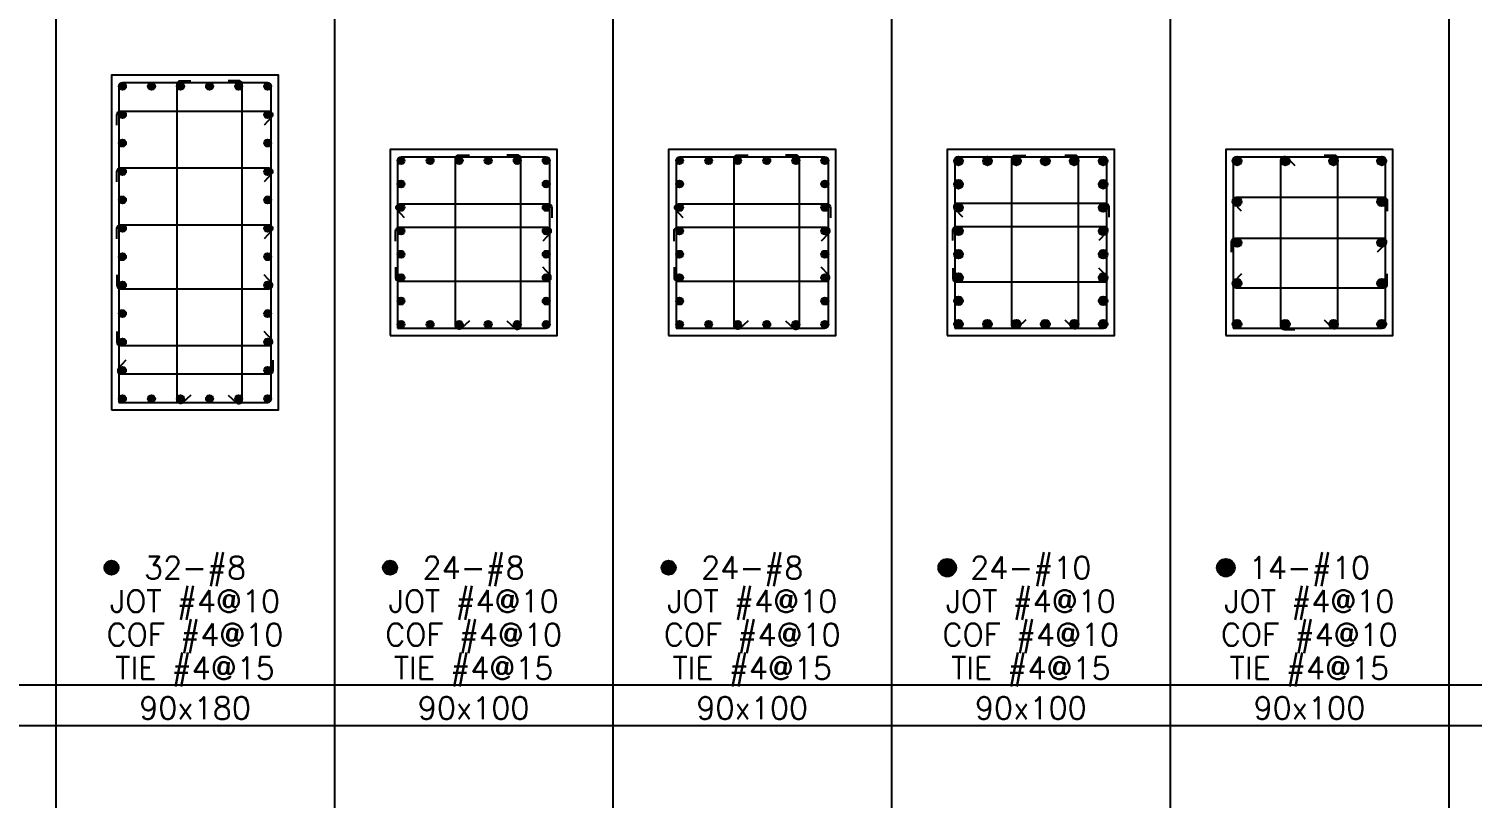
# Model space of a CAD drawing. Header units: millimetres. Extents: x 0 to 31920, y -6088 to 2522.
# Drawn here: x 4853 to 5630, y 414 to 828 of the extents above; entities that cross this region are included whole.
import ezdxf
from ezdxf.enums import TextEntityAlignment as Align

# ---------------------------------------------------------------- set-up
doc = ezdxf.new("R2010")
doc.units = ezdxf.units.MM
doc.header["$MEASUREMENT"] = 0
for name, color, linetype in [('S-RC', 130, 'Continuous'), ('S-REINF', 6, 'Continuous'), ('S-REINFD', 201, 'Continuous'), ('S-STUD', 1, 'Continuous'), ('S-TEXT', 2, 'Continuous')]:
    doc.layers.add(name, color=color, linetype=linetype)
doc.styles.add('CS4', font='romans.shx', dxfattribs={"width": 0.8, "bigfont": 'lsp.shx'})

msp = doc.modelspace()

# ---------------------------------------------------------------- hatches: boundary and pattern name
at = {"layer": 'S-REINFD'}
h = msp.add_hatch(color=256, dxfattribs=at)
edge = h.paths.add_edge_path()
edge.add_arc((4902.9, 797.1), 1.91, 0, 360)
h = msp.add_hatch(color=256, dxfattribs=at)
edge = h.paths.add_edge_path()
edge.add_arc((4918.54, 797.1), 1.91, 0, 360)
h = msp.add_hatch(color=256, dxfattribs=at)
edge = h.paths.add_edge_path()
edge.add_arc((4934.18, 797.1), 1.91, 0, 360)
h = msp.add_hatch(color=256, dxfattribs=at)
edge = h.paths.add_edge_path()
edge.add_arc((4949.82, 797.1), 1.91, 0, 360)
h = msp.add_hatch(color=256, dxfattribs=at)
edge = h.paths.add_edge_path()
edge.add_arc((4965.46, 797.1), 1.91, 0, 360)
h = msp.add_hatch(color=256, dxfattribs=at)
edge = h.paths.add_edge_path()
edge.add_arc((4981.09, 797.1), 1.91, 0, 360)
h = msp.add_hatch(color=256, dxfattribs=at)
edge = h.paths.add_edge_path()
edge.add_arc((4902.9, 781.81), 1.91, 0, 360)
h = msp.add_hatch(color=256, dxfattribs=at)
edge = h.paths.add_edge_path()
edge.add_arc((4981.09, 781.81), 1.91, 0, 360)
h = msp.add_hatch(color=256, dxfattribs=at)
edge = h.paths.add_edge_path()
edge.add_arc((4902.9, 766.52), 1.91, 0, 360)
h = msp.add_hatch(color=256, dxfattribs=at)
edge = h.paths.add_edge_path()
edge.add_arc((4981.09, 766.52), 1.91, 0, 360)
h = msp.add_hatch(color=256, dxfattribs=at)
edge = h.paths.add_edge_path()
edge.add_arc((5052.9, 757.1), 1.91, 0, 360)
h = msp.add_hatch(color=256, dxfattribs=at)
edge = h.paths.add_edge_path()
edge.add_arc((5068.54, 757.1), 1.91, 0, 360)
h = msp.add_hatch(color=256, dxfattribs=at)
edge = h.paths.add_edge_path()
edge.add_arc((5084.18, 757.1), 1.91, 0, 360)
h = msp.add_hatch(color=256, dxfattribs=at)
edge = h.paths.add_edge_path()
edge.add_arc((5099.82, 757.1), 1.91, 0, 360)
h = msp.add_hatch(color=256, dxfattribs=at)
edge = h.paths.add_edge_path()
edge.add_arc((5115.46, 757.1), 1.91, 0, 360)
h = msp.add_hatch(color=256, dxfattribs=at)
edge = h.paths.add_edge_path()
edge.add_arc((5131.09, 757.1), 1.91, 0, 360)
h = msp.add_hatch(color=256, dxfattribs=at)
edge = h.paths.add_edge_path()
edge.add_arc((5202.9, 757.1), 1.91, 0, 360)
h = msp.add_hatch(color=256, dxfattribs=at)
edge = h.paths.add_edge_path()
edge.add_arc((5218.54, 757.1), 1.91, 0, 360)
h = msp.add_hatch(color=256, dxfattribs=at)
edge = h.paths.add_edge_path()
edge.add_arc((5234.18, 757.1), 1.91, 0, 360)
h = msp.add_hatch(color=256, dxfattribs=at)
edge = h.paths.add_edge_path()
edge.add_arc((5249.82, 757.1), 1.91, 0, 360)
h = msp.add_hatch(color=256, dxfattribs=at)
edge = h.paths.add_edge_path()
edge.add_arc((5265.46, 757.1), 1.91, 0, 360)
h = msp.add_hatch(color=256, dxfattribs=at)
edge = h.paths.add_edge_path()
edge.add_arc((5281.09, 757.1), 1.91, 0, 360)
h = msp.add_hatch(color=256, dxfattribs=at)
edge = h.paths.add_edge_path()
edge.add_arc((5353.06, 756.94), 2.38, 0, 360)
h = msp.add_hatch(color=256, dxfattribs=at)
edge = h.paths.add_edge_path()
edge.add_arc((5368.64, 756.94), 2.38, 0, 360)
h = msp.add_hatch(color=256, dxfattribs=at)
edge = h.paths.add_edge_path()
edge.add_arc((5384.21, 756.94), 2.38, 0, 360)
h = msp.add_hatch(color=256, dxfattribs=at)
edge = h.paths.add_edge_path()
edge.add_arc((5399.79, 756.94), 2.38, 0, 360)
h = msp.add_hatch(color=256, dxfattribs=at)
edge = h.paths.add_edge_path()
edge.add_arc((5415.36, 756.94), 2.38, 0, 360)
h = msp.add_hatch(color=256, dxfattribs=at)
edge = h.paths.add_edge_path()
edge.add_arc((5430.94, 756.94), 2.38, 0, 360)
h = msp.add_hatch(color=256, dxfattribs=at)
edge = h.paths.add_edge_path()
edge.add_arc((5503.06, 756.94), 2.38, 0, 360)
h = msp.add_hatch(color=256, dxfattribs=at)
edge = h.paths.add_edge_path()
edge.add_arc((5529.02, 756.94), 2.38, 0, 360)
h = msp.add_hatch(color=256, dxfattribs=at)
edge = h.paths.add_edge_path()
edge.add_arc((5554.98, 756.94), 2.38, 0, 360)
h = msp.add_hatch(color=256, dxfattribs=at)
edge = h.paths.add_edge_path()
edge.add_arc((5580.94, 756.94), 2.38, 0, 360)
h = msp.add_hatch(color=256, dxfattribs=at)
edge = h.paths.add_edge_path()
edge.add_arc((4902.9, 751.23), 1.91, 0, 360)
h = msp.add_hatch(color=256, dxfattribs=at)
edge = h.paths.add_edge_path()
edge.add_arc((4981.09, 751.23), 1.91, 0, 360)
h = msp.add_hatch(color=256, dxfattribs=at)
edge = h.paths.add_edge_path()
edge.add_arc((5052.9, 744.5), 1.91, 0, 360)
h = msp.add_hatch(color=256, dxfattribs=at)
edge = h.paths.add_edge_path()
edge.add_arc((5131.09, 744.5), 1.91, 0, 360)
h = msp.add_hatch(color=256, dxfattribs=at)
edge = h.paths.add_edge_path()
edge.add_arc((5202.9, 744.5), 1.91, 0, 360)
h = msp.add_hatch(color=256, dxfattribs=at)
edge = h.paths.add_edge_path()
edge.add_arc((5281.09, 744.5), 1.91, 0, 360)
h = msp.add_hatch(color=256, dxfattribs=at)
edge = h.paths.add_edge_path()
edge.add_arc((5353.06, 744.38), 2.38, 0, 360)
h = msp.add_hatch(color=256, dxfattribs=at)
edge = h.paths.add_edge_path()
edge.add_arc((5430.94, 744.38), 2.38, 0, 360)
h = msp.add_hatch(color=256, dxfattribs=at)
edge = h.paths.add_edge_path()
edge.add_arc((4902.9, 735.94), 1.91, 0, 360)
h = msp.add_hatch(color=256, dxfattribs=at)
edge = h.paths.add_edge_path()
edge.add_arc((4981.09, 735.94), 1.91, 0, 360)
h = msp.add_hatch(color=256, dxfattribs=at)
edge = h.paths.add_edge_path()
edge.add_arc((5052.9, 731.9), 1.91, 0, 360)
h = msp.add_hatch(color=256, dxfattribs=at)
edge = h.paths.add_edge_path()
edge.add_arc((5131.09, 731.9), 1.91, 0, 360)
h = msp.add_hatch(color=256, dxfattribs=at)
edge = h.paths.add_edge_path()
edge.add_arc((5202.9, 731.9), 1.91, 0, 360)
h = msp.add_hatch(color=256, dxfattribs=at)
edge = h.paths.add_edge_path()
edge.add_arc((5281.09, 731.9), 1.91, 0, 360)
h = msp.add_hatch(color=256, dxfattribs=at)
edge = h.paths.add_edge_path()
edge.add_arc((5353.06, 731.83), 2.38, 0, 360)
h = msp.add_hatch(color=256, dxfattribs=at)
edge = h.paths.add_edge_path()
edge.add_arc((5430.94, 731.83), 2.38, 0, 360)
h = msp.add_hatch(color=256, dxfattribs=at)
edge = h.paths.add_edge_path()
edge.add_arc((5503.06, 734.97), 2.38, 0, 360)
h = msp.add_hatch(color=256, dxfattribs=at)
edge = h.paths.add_edge_path()
edge.add_arc((5580.94, 734.97), 2.38, 0, 360)
h = msp.add_hatch(color=256, dxfattribs=at)
edge = h.paths.add_edge_path()
edge.add_arc((4902.9, 720.65), 1.91, 0, 360)
h = msp.add_hatch(color=256, dxfattribs=at)
edge = h.paths.add_edge_path()
edge.add_arc((4981.09, 720.65), 1.91, 0, 360)
h = msp.add_hatch(color=256, dxfattribs=at)
edge = h.paths.add_edge_path()
edge.add_arc((5052.9, 719.3), 1.91, 0, 360)
h = msp.add_hatch(color=256, dxfattribs=at)
edge = h.paths.add_edge_path()
edge.add_arc((5131.09, 719.3), 1.91, 0, 360)
h = msp.add_hatch(color=256, dxfattribs=at)
edge = h.paths.add_edge_path()
edge.add_arc((5202.9, 719.3), 1.91, 0, 360)
h = msp.add_hatch(color=256, dxfattribs=at)
edge = h.paths.add_edge_path()
edge.add_arc((5281.09, 719.3), 1.91, 0, 360)
h = msp.add_hatch(color=256, dxfattribs=at)
edge = h.paths.add_edge_path()
edge.add_arc((5353.06, 719.28), 2.38, 0, 360)
h = msp.add_hatch(color=256, dxfattribs=at)
edge = h.paths.add_edge_path()
edge.add_arc((5430.94, 719.28), 2.38, 0, 360)
h = msp.add_hatch(color=256, dxfattribs=at)
edge = h.paths.add_edge_path()
edge.add_arc((5503.06, 713), 2.38, 0, 360)
h = msp.add_hatch(color=256, dxfattribs=at)
edge = h.paths.add_edge_path()
edge.add_arc((5580.94, 713), 2.38, 0, 360)
h = msp.add_hatch(color=256, dxfattribs=at)
edge = h.paths.add_edge_path()
edge.add_arc((4902.9, 705.35), 1.91, 0, 360)
h = msp.add_hatch(color=256, dxfattribs=at)
edge = h.paths.add_edge_path()
edge.add_arc((4981.09, 705.35), 1.91, 0, 360)
h = msp.add_hatch(color=256, dxfattribs=at)
edge = h.paths.add_edge_path()
edge.add_arc((5052.9, 706.7), 1.91, 0, 360)
h = msp.add_hatch(color=256, dxfattribs=at)
edge = h.paths.add_edge_path()
edge.add_arc((5131.09, 706.7), 1.91, 0, 360)
h = msp.add_hatch(color=256, dxfattribs=at)
edge = h.paths.add_edge_path()
edge.add_arc((5202.9, 706.7), 1.91, 0, 360)
h = msp.add_hatch(color=256, dxfattribs=at)
edge = h.paths.add_edge_path()
edge.add_arc((5281.09, 706.7), 1.91, 0, 360)
h = msp.add_hatch(color=256, dxfattribs=at)
edge = h.paths.add_edge_path()
edge.add_arc((5353.06, 706.72), 2.38, 0, 360)
h = msp.add_hatch(color=256, dxfattribs=at)
edge = h.paths.add_edge_path()
edge.add_arc((5430.94, 706.72), 2.38, 0, 360)
h = msp.add_hatch(color=256, dxfattribs=at)
edge = h.paths.add_edge_path()
edge.add_arc((4902.9, 690.07), 1.91, 0, 360)
h = msp.add_hatch(color=256, dxfattribs=at)
edge = h.paths.add_edge_path()
edge.add_arc((4981.09, 690.07), 1.91, 0, 360)
h = msp.add_hatch(color=256, dxfattribs=at)
edge = h.paths.add_edge_path()
edge.add_arc((5052.9, 694.1), 1.91, 0, 360)
h = msp.add_hatch(color=256, dxfattribs=at)
edge = h.paths.add_edge_path()
edge.add_arc((5131.09, 694.1), 1.91, 0, 360)
h = msp.add_hatch(color=256, dxfattribs=at)
edge = h.paths.add_edge_path()
edge.add_arc((5202.9, 694.1), 1.91, 0, 360)
h = msp.add_hatch(color=256, dxfattribs=at)
edge = h.paths.add_edge_path()
edge.add_arc((5281.09, 694.1), 1.91, 0, 360)
h = msp.add_hatch(color=256, dxfattribs=at)
edge = h.paths.add_edge_path()
edge.add_arc((5353.06, 694.17), 2.38, 0, 360)
h = msp.add_hatch(color=256, dxfattribs=at)
edge = h.paths.add_edge_path()
edge.add_arc((5430.94, 694.17), 2.38, 0, 360)
h = msp.add_hatch(color=256, dxfattribs=at)
edge = h.paths.add_edge_path()
edge.add_arc((5503.06, 691.03), 2.38, 0, 360)
h = msp.add_hatch(color=256, dxfattribs=at)
edge = h.paths.add_edge_path()
edge.add_arc((5580.94, 691.03), 2.38, 0, 360)
h = msp.add_hatch(color=256, dxfattribs=at)
edge = h.paths.add_edge_path()
edge.add_arc((5353.06, 681.62), 2.38, 0, 360)
h = msp.add_hatch(color=256, dxfattribs=at)
edge = h.paths.add_edge_path()
edge.add_arc((5430.94, 681.62), 2.38, 0, 360)
h = msp.add_hatch(color=256, dxfattribs=at)
edge = h.paths.add_edge_path()
edge.add_arc((4902.9, 674.77), 1.91, 0, 360)
h = msp.add_hatch(color=256, dxfattribs=at)
edge = h.paths.add_edge_path()
edge.add_arc((4981.09, 674.77), 1.91, 0, 360)
h = msp.add_hatch(color=256, dxfattribs=at)
edge = h.paths.add_edge_path()
edge.add_arc((5052.9, 681.5), 1.91, 0, 360)
h = msp.add_hatch(color=256, dxfattribs=at)
edge = h.paths.add_edge_path()
edge.add_arc((5131.09, 681.5), 1.91, 0, 360)
h = msp.add_hatch(color=256, dxfattribs=at)
edge = h.paths.add_edge_path()
edge.add_arc((5202.9, 681.5), 1.91, 0, 360)
h = msp.add_hatch(color=256, dxfattribs=at)
edge = h.paths.add_edge_path()
edge.add_arc((5281.09, 681.5), 1.91, 0, 360)
h = msp.add_hatch(color=256, dxfattribs=at)
edge = h.paths.add_edge_path()
edge.add_arc((5052.9, 668.91), 1.91, 0, 360)
h = msp.add_hatch(color=256, dxfattribs=at)
edge = h.paths.add_edge_path()
edge.add_arc((5068.54, 668.91), 1.91, 0, 360)
h = msp.add_hatch(color=256, dxfattribs=at)
edge = h.paths.add_edge_path()
edge.add_arc((5084.18, 668.91), 1.91, 0, 360)
h = msp.add_hatch(color=256, dxfattribs=at)
edge = h.paths.add_edge_path()
edge.add_arc((5099.82, 668.91), 1.91, 0, 360)
h = msp.add_hatch(color=256, dxfattribs=at)
edge = h.paths.add_edge_path()
edge.add_arc((5115.46, 668.91), 1.91, 0, 360)
h = msp.add_hatch(color=256, dxfattribs=at)
edge = h.paths.add_edge_path()
edge.add_arc((5131.09, 668.91), 1.91, 0, 360)
h = msp.add_hatch(color=256, dxfattribs=at)
edge = h.paths.add_edge_path()
edge.add_arc((5202.9, 668.91), 1.91, 0, 360)
h = msp.add_hatch(color=256, dxfattribs=at)
edge = h.paths.add_edge_path()
edge.add_arc((5218.54, 668.91), 1.91, 0, 360)
h = msp.add_hatch(color=256, dxfattribs=at)
edge = h.paths.add_edge_path()
edge.add_arc((5234.18, 668.91), 1.91, 0, 360)
h = msp.add_hatch(color=256, dxfattribs=at)
edge = h.paths.add_edge_path()
edge.add_arc((5249.82, 668.91), 1.91, 0, 360)
h = msp.add_hatch(color=256, dxfattribs=at)
edge = h.paths.add_edge_path()
edge.add_arc((5265.46, 668.91), 1.91, 0, 360)
h = msp.add_hatch(color=256, dxfattribs=at)
edge = h.paths.add_edge_path()
edge.add_arc((5281.09, 668.91), 1.91, 0, 360)
h = msp.add_hatch(color=256, dxfattribs=at)
edge = h.paths.add_edge_path()
edge.add_arc((5353.06, 669.06), 2.38, 0, 360)
h = msp.add_hatch(color=256, dxfattribs=at)
edge = h.paths.add_edge_path()
edge.add_arc((5368.64, 669.06), 2.38, 0, 360)
h = msp.add_hatch(color=256, dxfattribs=at)
edge = h.paths.add_edge_path()
edge.add_arc((5384.21, 669.06), 2.38, 0, 360)
h = msp.add_hatch(color=256, dxfattribs=at)
edge = h.paths.add_edge_path()
edge.add_arc((5399.79, 669.06), 2.38, 0, 360)
h = msp.add_hatch(color=256, dxfattribs=at)
edge = h.paths.add_edge_path()
edge.add_arc((5415.36, 669.06), 2.38, 0, 360)
h = msp.add_hatch(color=256, dxfattribs=at)
edge = h.paths.add_edge_path()
edge.add_arc((5430.94, 669.06), 2.38, 0, 360)
h = msp.add_hatch(color=256, dxfattribs=at)
edge = h.paths.add_edge_path()
edge.add_arc((5503.06, 669.06), 2.38, 0, 360)
h = msp.add_hatch(color=256, dxfattribs=at)
edge = h.paths.add_edge_path()
edge.add_arc((5529.02, 669.06), 2.38, 0, 360)
h = msp.add_hatch(color=256, dxfattribs=at)
edge = h.paths.add_edge_path()
edge.add_arc((5554.98, 669.06), 2.38, 0, 360)
h = msp.add_hatch(color=256, dxfattribs=at)
edge = h.paths.add_edge_path()
edge.add_arc((5580.94, 669.06), 2.38, 0, 360)
h = msp.add_hatch(color=256, dxfattribs=at)
edge = h.paths.add_edge_path()
edge.add_arc((4902.9, 659.49), 1.91, 0, 360)
h = msp.add_hatch(color=256, dxfattribs=at)
edge = h.paths.add_edge_path()
edge.add_arc((4981.09, 659.49), 1.91, 0, 360)
h = msp.add_hatch(color=256, dxfattribs=at)
edge = h.paths.add_edge_path()
edge.add_arc((4902.9, 644.19), 1.91, 0, 360)
h = msp.add_hatch(color=256, dxfattribs=at)
edge = h.paths.add_edge_path()
edge.add_arc((4981.09, 644.19), 1.91, 0, 360)
h = msp.add_hatch(color=256, dxfattribs=at)
edge = h.paths.add_edge_path()
edge.add_arc((4902.9, 628.91), 1.91, 0, 360)
h = msp.add_hatch(color=256, dxfattribs=at)
edge = h.paths.add_edge_path()
edge.add_arc((4918.54, 628.91), 1.91, 0, 360)
h = msp.add_hatch(color=256, dxfattribs=at)
edge = h.paths.add_edge_path()
edge.add_arc((4934.18, 628.91), 1.91, 0, 360)
h = msp.add_hatch(color=256, dxfattribs=at)
edge = h.paths.add_edge_path()
edge.add_arc((4949.82, 628.91), 1.91, 0, 360)
h = msp.add_hatch(color=256, dxfattribs=at)
edge = h.paths.add_edge_path()
edge.add_arc((4965.46, 628.91), 1.91, 0, 360)
h = msp.add_hatch(color=256, dxfattribs=at)
edge = h.paths.add_edge_path()
edge.add_arc((4981.09, 628.91), 1.91, 0, 360)
h = msp.add_hatch(color=256, dxfattribs=at)
edge = h.paths.add_edge_path()
edge.add_arc((4897, 538), 3.81, 0, 360)
h = msp.add_hatch(color=256, dxfattribs=at)
edge = h.paths.add_edge_path()
edge.add_arc((5047, 538), 3.81, 0, 360)
h = msp.add_hatch(color=256, dxfattribs=at)
edge = h.paths.add_edge_path()
edge.add_arc((5197, 538), 3.81, 0, 360)
h = msp.add_hatch(color=256, dxfattribs=at)
edge = h.paths.add_edge_path()
edge.add_arc((5347, 538), 4.76, 0, 360)
h = msp.add_hatch(color=256, dxfattribs=at)
edge = h.paths.add_edge_path()
edge.add_arc((5497, 538), 4.76, 0, 360)

# ---------------------------------------------------------------- linework, layer by layer
at = {"layer": 'S-RC'}
for points in [[(4897, 623), (4987, 623), (4987, 803), (4897, 803), (4897, 623)], [(5047, 663), (5137, 663), (5137, 763), (5047, 763), (5047, 663)], [(5197, 663), (5287, 663), (5287, 763), (5197, 763), (5197, 663)], [(5347, 663), (5437, 663), (5437, 763), (5347, 763), (5347, 663)], [(5497, 663), (5587, 663), (5587, 763), (5497, 763), (5497, 663)]]:
    msp.add_lwpolyline(points, dxfattribs=at)
at = {"layer": 'S-REINF', "color": 2}
for points in [[(4901, 627), (4981.1, 627, 0.414214), (4983, 628.9), (4983, 797.1, 0.414214), (4981.1, 799), (4902.9, 799, 0.414214), (4901, 797.1), (4901, 627)], [(4939.78, 630.81), (4935.46, 626.84, -0.653352), (4932.28, 628.24), (4932.28, 798.19, -0.414214), (4934.18, 800.1), (4939.78, 800.1)], [(4959.86, 630.81), (4964.18, 626.84, 0.653352), (4967.36, 628.24), (4967.36, 798.19, 0.414214), (4965.46, 800.1), (4959.86, 800.1)], [(4899.9, 776.21), (4899.9, 781.81, -0.414214), (4901.8, 783.71), (4981.76, 783.71, -0.653352), (4983.16, 780.52), (4979.19, 776.21)], [(5051, 667), (5131.1, 667, 0.414214), (5133, 668.9), (5133, 757.1, 0.414214), (5131.1, 759), (5052.9, 759, 0.414214), (5051, 757.1), (5051, 667)], [(5089.78, 670.81), (5085.46, 666.84, -0.653352), (5082.28, 668.24), (5082.28, 758.19, -0.414214), (5084.18, 760.1), (5089.78, 760.1)], [(5109.86, 670.81), (5114.18, 666.84, 0.653352), (5117.36, 668.24), (5117.36, 758.19, 0.414214), (5115.46, 760.1), (5109.86, 760.1)], [(5201, 667), (5281.1, 667, 0.414214), (5283, 668.9), (5283, 757.1, 0.414214), (5281.1, 759), (5202.9, 759, 0.414214), (5201, 757.1), (5201, 667)], [(5239.78, 670.81), (5235.46, 666.84, -0.653352), (5232.28, 668.24), (5232.28, 758.19, -0.414214), (5234.18, 760.1), (5239.78, 760.1)], [(5259.86, 670.81), (5264.18, 666.84, 0.653352), (5267.36, 668.24), (5267.36, 758.19, 0.414214), (5265.46, 760.1), (5259.86, 760.1)], [(5351, 667), (5431.1, 667, 0.414214), (5433, 668.9), (5433, 757.1, 0.414214), (5431.1, 759), (5352.9, 759, 0.414214), (5351, 757.1), (5351, 667)], [(5389.33, 671.44), (5385.06, 667.25, -0.665297), (5381.83, 668.6), (5381.83, 758.04, -0.414214), (5383.73, 759.94), (5389.33, 759.94)], [(5410.24, 671.44), (5414.51, 667.25, 0.665297), (5417.74, 668.6), (5417.74, 758.04, 0.414214), (5415.84, 759.94), (5410.24, 759.94)], [(5501, 667), (5581.1, 667, 0.414214), (5583, 668.9), (5583, 757.1, 0.414214), (5581.1, 759), (5502.9, 759, 0.414214), (5501, 757.1), (5501, 667)], [(5534.14, 666.06), (5528.54, 666.06, -0.414214), (5526.64, 667.96), (5526.64, 757.4, -0.665297), (5529.87, 758.75), (5534.14, 754.56)], [(5549.86, 671.44), (5554.13, 667.25, 0.665297), (5557.36, 668.6), (5557.36, 758.04, 0.414214), (5555.46, 759.94), (5549.86, 759.94)], [(4899.9, 745.63), (4899.9, 751.23, -0.414214), (4901.8, 753.13), (4981.76, 753.13, -0.653352), (4983.16, 749.94), (4979.19, 745.63)], [(5054.81, 726.3), (5050.84, 730.62, -0.653352), (5052.24, 733.8), (5132.19, 733.8, -0.414214), (5134.09, 731.9), (5134.09, 726.3)], [(5204.81, 726.3), (5200.84, 730.62, -0.653352), (5202.24, 733.8), (5282.19, 733.8, -0.414214), (5284.09, 731.9), (5284.09, 726.3)], [(5355.45, 726.71), (5351.25, 730.98, -0.665297), (5352.6, 734.21), (5432.04, 734.21, -0.414214), (5433.94, 732.31), (5433.94, 726.71)], [(5505.45, 729.85), (5501.25, 734.12, -0.665297), (5502.6, 737.35), (5582.04, 737.35, -0.414214), (5583.94, 735.45), (5583.94, 729.85)], [(4899.9, 715.05), (4899.9, 720.65, -0.414214), (4901.8, 722.55), (4981.76, 722.55, -0.653352), (4983.16, 719.36), (4979.19, 715.05)], [(5049.9, 713.7), (5049.9, 719.3, -0.414214), (5051.8, 721.2), (5131.76, 721.2, -0.653352), (5133.16, 718.02), (5129.19, 713.7)], [(5199.9, 713.7), (5199.9, 719.3, -0.414214), (5201.8, 721.2), (5281.76, 721.2, -0.653352), (5283.16, 718.02), (5279.19, 713.7)], [(5350.06, 714.16), (5350.06, 719.76, -0.414214), (5351.96, 721.66), (5431.4, 721.66, -0.665297), (5432.75, 718.43), (5428.56, 714.16)], [(5500.06, 707.88), (5500.06, 713.48, -0.414214), (5501.96, 715.38), (5581.4, 715.38, -0.665297), (5582.75, 712.15), (5578.56, 707.88)], [(5049.9, 699.7), (5049.9, 694.1, 0.414214), (5051.8, 692.2), (5131.76, 692.2, 0.653352), (5133.16, 695.38), (5129.19, 699.7)], [(5199.9, 699.7), (5199.9, 694.1, 0.414214), (5201.8, 692.2), (5281.76, 692.2, 0.653352), (5283.16, 695.38), (5279.19, 699.7)], [(4899.9, 695.66), (4899.9, 690.06, 0.414214), (4901.8, 688.16), (4981.76, 688.16, 0.653352), (4983.16, 691.35), (4979.19, 695.66)], [(5350.06, 699.29), (5350.06, 693.69, 0.414214), (5351.96, 691.79), (5431.4, 691.79, 0.665297), (5432.75, 695.02), (5428.56, 699.29)], [(5505.45, 696.15), (5501.25, 691.88, 0.665297), (5502.6, 688.65), (5582.04, 688.65, 0.414214), (5583.94, 690.55), (5583.94, 696.15)], [(4899.9, 665.08), (4899.9, 659.48, 0.414214), (4901.8, 657.58), (4981.76, 657.58, 0.653352), (4983.16, 660.77), (4979.19, 665.08)], [(4904.81, 649.79), (4900.84, 645.48, 0.653352), (4902.24, 642.29), (4982.19, 642.29, 0.414214), (4984.09, 644.19), (4984.09, 649.79)]]:
    msp.add_lwpolyline(points, format="xyb", dxfattribs=at)
at = {"layer": 'S-REINFD'}
for centre, radius in [((4902.9, 797.1), 1.91), ((4918.54, 797.1), 1.91), ((4934.18, 797.1), 1.91), ((4949.82, 797.1), 1.91), ((4965.46, 797.1), 1.91), ((4981.09, 797.1), 1.91), ((4902.9, 781.81), 1.91), ((4981.09, 781.81), 1.91), ((4902.9, 766.52), 1.91), ((4981.09, 766.52), 1.91), ((5052.9, 757.1), 1.91), ((5068.54, 757.1), 1.91), ((5084.18, 757.1), 1.91), ((5099.82, 757.1), 1.91), ((5115.46, 757.1), 1.91), ((5131.09, 757.1), 1.91), ((5202.9, 757.1), 1.91), ((5218.54, 757.1), 1.91), ((5234.18, 757.1), 1.91), ((5249.82, 757.1), 1.91), ((5265.46, 757.1), 1.91), ((5281.09, 757.1), 1.91), ((5353.06, 756.94), 2.38), ((5368.64, 756.94), 2.38), ((5384.21, 756.94), 2.38), ((5399.79, 756.94), 2.38), ((5415.36, 756.94), 2.38), ((5430.94, 756.94), 2.38), ((5503.06, 756.94), 2.38), ((5529.02, 756.94), 2.38), ((5554.98, 756.94), 2.38), ((5580.94, 756.94), 2.38), ((4902.9, 751.23), 1.91), ((4981.09, 751.23), 1.91), ((5052.9, 744.5), 1.91), ((5131.09, 744.5), 1.91), ((5202.9, 744.5), 1.91), ((5281.09, 744.5), 1.91), ((5353.06, 744.38), 2.38), ((5430.94, 744.38), 2.38), ((4902.9, 735.94), 1.91), ((4981.09, 735.94), 1.91), ((5052.9, 731.9), 1.91), ((5131.09, 731.9), 1.91), ((5202.9, 731.9), 1.91), ((5281.09, 731.9), 1.91), ((5353.06, 731.83), 2.38), ((5430.94, 731.83), 2.38), ((5503.06, 734.97), 2.38), ((5580.94, 734.97), 2.38), ((4902.9, 720.65), 1.91), ((4981.09, 720.65), 1.91), ((5052.9, 719.3), 1.91), ((5131.09, 719.3), 1.91), ((5202.9, 719.3), 1.91), ((5281.09, 719.3), 1.91), ((5353.06, 719.28), 2.38), ((5430.94, 719.28), 2.38), ((5503.06, 713), 2.38), ((5580.94, 713), 2.38), ((4902.9, 705.35), 1.91), ((4981.09, 705.35), 1.91), ((5052.9, 706.7), 1.91), ((5131.09, 706.7), 1.91), ((5202.9, 706.7), 1.91), ((5281.09, 706.7), 1.91), ((5353.06, 706.72), 2.38), ((5430.94, 706.72), 2.38), ((4902.9, 690.07), 1.91), ((4981.09, 690.07), 1.91), ((5052.9, 694.1), 1.91), ((5131.09, 694.1), 1.91), ((5202.9, 694.1), 1.91), ((5281.09, 694.1), 1.91), ((5353.06, 694.17), 2.38), ((5430.94, 694.17), 2.38), ((5503.06, 691.03), 2.38), ((5580.94, 691.03), 2.38), ((5353.06, 681.62), 2.38), ((5430.94, 681.62), 2.38), ((4902.9, 674.77), 1.91), ((4981.09, 674.77), 1.91), ((5052.9, 681.5), 1.91), ((5131.09, 681.5), 1.91), ((5202.9, 681.5), 1.91), ((5281.09, 681.5), 1.91), ((5052.9, 668.91), 1.91), ((5068.54, 668.91), 1.91), ((5084.18, 668.91), 1.91), ((5099.82, 668.91), 1.91), ((5115.46, 668.91), 1.91), ((5131.09, 668.91), 1.91), ((5202.9, 668.91), 1.91), ((5218.54, 668.91), 1.91), ((5234.18, 668.91), 1.91), ((5249.82, 668.91), 1.91), ((5265.46, 668.91), 1.91), ((5281.09, 668.91), 1.91), ((5353.06, 669.06), 2.38), ((5368.64, 669.06), 2.38), ((5384.21, 669.06), 2.38), ((5399.79, 669.06), 2.38), ((5415.36, 669.06), 2.38), ((5430.94, 669.06), 2.38), ((5503.06, 669.06), 2.38), ((5529.02, 669.06), 2.38), ((5554.98, 669.06), 2.38), ((5580.94, 669.06), 2.38), ((4902.9, 659.49), 1.91), ((4981.09, 659.49), 1.91), ((4902.9, 644.19), 1.91), ((4981.09, 644.19), 1.91), ((4902.9, 628.91), 1.91), ((4918.54, 628.91), 1.91), ((4934.18, 628.91), 1.91), ((4949.82, 628.91), 1.91), ((4965.46, 628.91), 1.91), ((4981.09, 628.91), 1.91), ((4897, 538), 3.81), ((5047, 538), 3.81), ((5197, 538), 3.81), ((5347, 538), 4.76), ((5497, 538), 4.76)]:
    msp.add_circle(centre, radius, dxfattribs=at)
at = {"layer": 'S-STUD'}
for p, q in [((4867, 2014), (4867, 53)), ((5017, 2014), (5017, 53)), ((5167, 2014), (5167, 53)), ((5317, 2014), (5317, 53)), ((5467, 2014), (5467, 53)), ((5617, 2014), (5617, 53)), ((3207, 475), (6217, 475)), ((3207, 453), (6217, 453))]:
    msp.add_line(p, q, dxfattribs=at)

# ---------------------------------------------------------------- texts
at = {"layer": 'S-TEXT', "style": 'CS4'}
for s, p in [('32-#8', (4942, 532)), ('24-#8', (5092, 532)), ('24-#8', (5242, 532)), ('24-#10', (5392, 532)), ('14-#10', (5542, 532)), ('JOT #4@10', (4942, 514)), ('JOT #4@10', (5092, 514)), ('JOT #4@10', (5242, 514)), ('JOT #4@10', (5392, 514)), ('JOT #4@10', (5542, 514)), ('COF #4@10', (4942, 496)), ('COF #4@10', (5092, 496)), ('COF #4@10', (5242, 496)), ('COF #4@10', (5392, 496)), ('COF #4@10', (5542, 496)), ('TIE #4@15', (4942, 478)), ('TIE #4@15', (5092, 478)), ('TIE #4@15', (5242, 478)), ('TIE #4@15', (5392, 478)), ('TIE #4@15', (5542, 478)), ('90x180', (4942, 456.5)), ('90x100', (5092, 456.5)), ('90x100', (5242, 456.5)), ('90x100', (5392, 456.5)), ('90x100', (5542, 456.5))]:
    msp.add_text(s, height=12, dxfattribs=at).set_placement(p, align=Align.CENTER)

doc.saveas('drawing.dxf')
